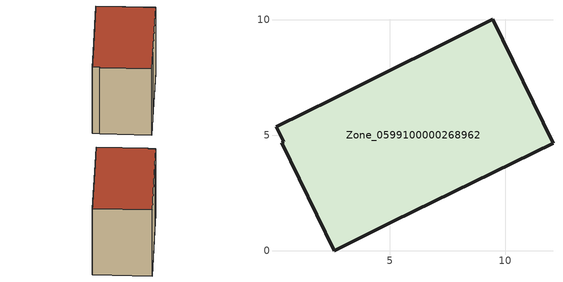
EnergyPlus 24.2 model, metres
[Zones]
Zone_0599100000268962
 floor ground (C_G): 2.6,0 0.33,4.67 0.4,4.71 0.07,5.37 2.56,6.58 9.47,10.02 12.07,4.64 5.14,1.26 z0
 wall outside (C_F): 12.07,4.64 9.47,10.02 2.56,6.58 0.07,5.37 0.4,4.71 0.33,4.67 2.6,0 5.14,1.26 12.07,4.64 z0:8.12
 roof outside (C_R): 0.33,4.67 2.6,0 5.14,1.26 12.07,4.64 9.47,10.02 2.56,6.58 0.07,5.37 0.4,4.71 z8.12
[BUILDING]
Pand.0599100000268962: North Axis=0; Terrain=City; Loads Convergence Tolerance Value=0.04; Temperature Convergence Tolerance Value=0.4; Solar Distribution=FullExterior; Maximum Number of Warmup Days=25; Minimum Number of Warmup Days=1
[Site:Location]
Rotterdam.The.Hague.AP_ZH_NLD Design_Conditions: Latitude=51.96; Longitude=4.45; Time Zone=1; Elevation=-4.5
[SITE:GROUNDTEMPERATURE:BUILDINGSURFACE]
18, 18, 18, 18, 18, 18, 18, 18, 18, 18, 18, 18
[MATERIAL] Thermal Absorptance=0.9; Solar Absorptance=0.7; Visible Absorptance=0.7
Name | Roughness | Thickness | Conductivity | Density | Specific Heat
G.TI.1965-1974 | MediumSmooth | 0.15 | 0.882353 | 540 | 1210
F.TI.1965-1974 | Rough | 0.3 | 0.697674 | 1920 | 840
R.TI.1965-1974 | MediumRough | 0.2 | 0.232558 | 1500 | 1000
[CONSTRUCTION]
C_G: G.TI.1965-1974
C_F: F.TI.1965-1974
C_R: R.TI.1965-1974
[ZONE]
Zone_0599100000268962: Type=1; Multiplier=1; Ceiling Height=Autocalculate; Volume=Autocalculate; Floor Area=autocalculate; Part of Total Floor Area=Yes
[ZONEINFILTRATION:DESIGNFLOWRATE]
Infil_Zone_0599100000268962: Zone or ZoneList or Space or SpaceList=Zone_0599100000268962; Schedule=AlwaysOn; Design Flow Rate Calculation Method=Flow/Area; Flow Rate per Floor Area=0.003; Constant Term Coefficient=1; Temperature Term Coefficient=0; Velocity Term Coefficient=0; Velocity Squared Term Coefficient=0
[HVACTEMPLATE:ZONE:IDEALLOADSAIRSYSTEM]
Zone_0599100000268962: Maximum Heating Supply Air Temperature=50; Minimum Cooling Supply Air Temperature=13; Maximum Heating Supply Air Humidity Ratio=0.0156; Minimum Cooling Supply Air Humidity Ratio=0.0077; Heating Limit=NoLimit; Cooling Limit=NoLimit; Dehumidification Control Type=ConstantSensibleHeatRatio; Cooling Sensible Heat Ratio=0.7; Dehumidification Setpoint=60; Humidification Control Type=None; Humidification Setpoint=30; Outdoor Air Method=None; Outdoor Air Flow Rate per Person=0.00944; Outdoor Air Flow Rate per Zone Floor Area=0; Outdoor Air Flow Rate per Zone=0; Demand Controlled Ventilation Type=None; Outdoor Air Economizer Type=NoEconomizer; Heat Recovery Type=None; Sensible Heat Recovery Effectiveness=0.7; Latent Heat Recovery Effectiveness=0.65
[ZONECONTROL:THERMOSTAT]
ThermostatControl_Zone_0599100000268962: Zone or ZoneList=Zone_0599100000268962; Control Type Schedule=DualSetpointControlType; Control 1=Thermostat_Zone_0599100000268962; Temperature Difference Between Cutout And Setpoint=0
[THERMOSTATSETPOINT:DUALSETPOINT]
Thermostat_Zone_0599100000268962: Heating Setpoint Temperature Schedule=HeatingSetpoint_Zone_0599100000268962; Cooling Setpoint Temperature Schedule=CoolingSetpoint_Zone_0599100000268962
[SCHEDULE:COMPACT]
HeatingSetpoint_Zone_0599100000268962: Through: 12/31, For: AllDays, Until: 24:00, 21
CoolingSetpoint_Zone_0599100000268962: Through: 12/31, For: AllDays, Until: 24:00, 24
DualSetpointControlType: Through: 12/31, For: AllDays, Until: 24:00, 4
AlwaysOn: Through: 12/31, For: AllDays, Until: 24:00, 1
